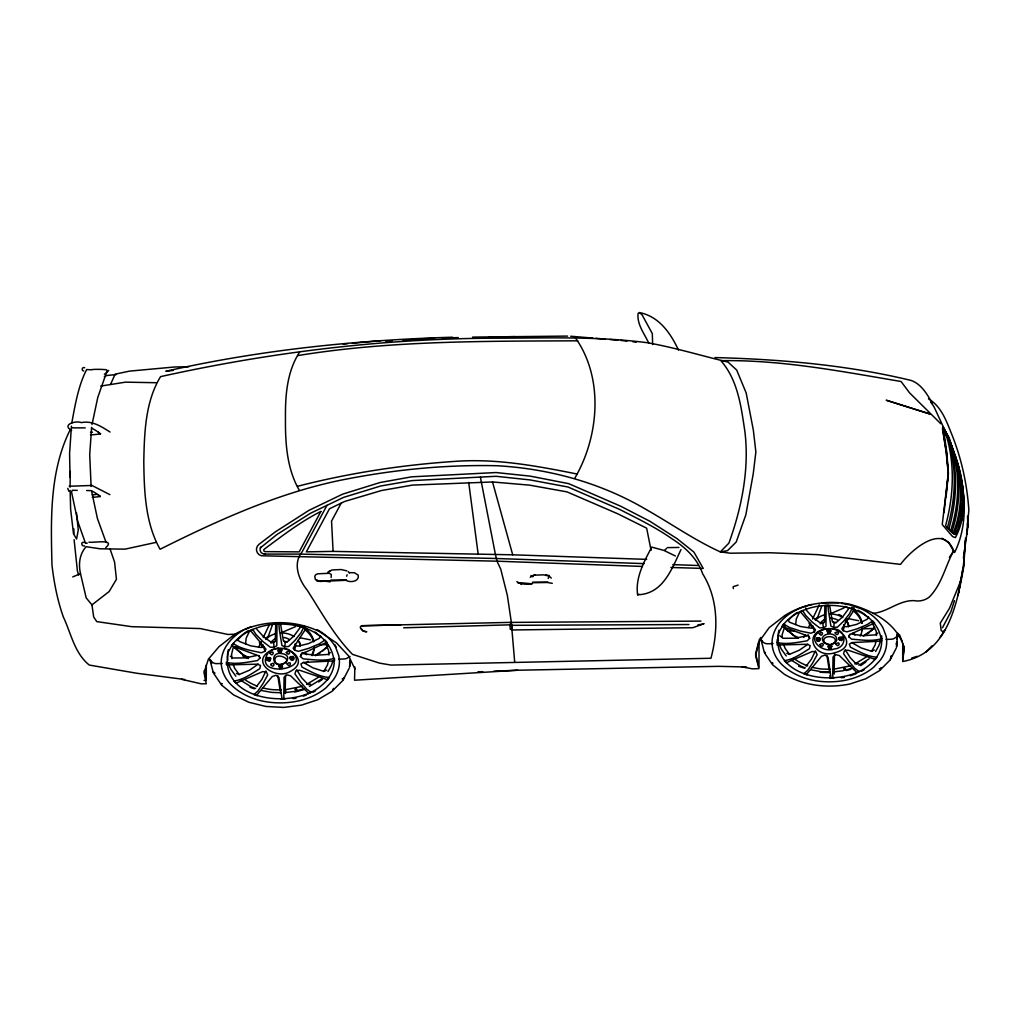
<?xml version="1.0" encoding="UTF-8"?>
<svg xmlns="http://www.w3.org/2000/svg" width="1020" height="1020" viewBox="0 0 1020 1020"><rect width="100%" height="100%" fill="white"/><g stroke="black" fill="none" stroke-linecap="round" stroke-linejoin="round"><path stroke-width="1.5" d="M267.316 660.361L268.018 657.53L270.351 658.359L270.351 660.246L269.65 661.189L267.316 660.361L268.018 657.53M270.351 660.246L269.535 657.479M281.176 649.345L281.24 652.29L279.964 652.864L278.613 652.392L278.549 649.447M282.349 666.506L282.336 668.406L279.722 668.495L279.646 665.563M278.613 652.392L279.824 648.873M279.722 668.495L280.921 664.989L282.272 665.461L282.336 668.406M290.534 659.481L291.235 656.663L293.569 657.479L293.569 659.366L292.867 660.31L290.534 659.481L291.235 656.663M293.569 659.366L292.753 656.599M816.765 640.598L817.441 637.857L816.765 640.598L819.034 641.401L819.71 638.647L818.907 637.793L819.697 640.483M830.267 630.934L830.203 629.914L830.267 632.77L827.717 632.859L827.653 630.003M828.724 647.47L828.724 645.635L829.961 645.073L831.262 645.545L831.338 648.389L828.788 648.49L828.724 647.47L829.961 646.909L831.262 647.368L831.338 648.389M827.717 632.859L828.89 629.455M829.961 646.909L829.961 645.073M841.551 640.547L841.423 636.952L842.227 637.806L841.551 640.547L839.281 639.744L839.281 637.908L840.085 638.762M839.281 639.744L839.957 637.003M902.725 643.327L902.7 659.8L904.192 646.336M204.038 680.455L206.269 680.378L206.308 665.053M759.046 641.452L758.982 666.889L755.59 653.935L758.752 641.35M70.291 471.393L70.074 487.228M354.858 666.94L354.539 680.225L517.625 670.229L718.577 666.34L746.474 666.991M331.143 577.524L331.296 574.566L329.473 573.291L318.074 573.775L315.945 574.502L314.785 576.223L315.295 579.449L319.961 581.451L345.869 580.303C350.077 582.841 359.614 581.77 358.186 575.127L354.437 572.743L349.873 572.653M881.662 635.817L881.994 641.095L851.776 642.6L849.354 644.117L850.361 647.126C858.712 651.321 867.421 656.663 876.932 657.199L875.287 659.43L848.079 650.186L844.534 650.645L843.54 653.68L848.997 661.585L855.015 668.584L859.363 671.644L856.341 673.009L856.188 671.899L839.371 655.554L835.673 654.623L833.034 656.995L832.753 674.029L832.868 677.191L833.774 678.121L830.178 678.3L830.93 677.305L828.062 657.224L825.18 655.057L821.546 656.255L807.011 673.761L807.024 674.87L803.837 673.735L807.649 670.382L812.672 662.974L817.147 654.687L815.809 651.742L812.162 651.55L786.331 662.745L784.393 660.654C793.624 659.43 801.669 653.425 809.472 648.669L810.135 645.609L807.445 644.27L777.163 644.997L777.151 639.706M285.536 675.329L285.192 690.859M834.538 653.654L834.105 670.178M258.876 655.439L259.972 658.015L257.474 660.59C247.312 662.159 236.462 664.721 226.312 662.324L226.491 664.9L257.716 664.16L260.483 665.524L259.807 668.687C251.761 673.582 243.461 679.779 233.95 681.041L235.951 683.196L262.573 671.657L266.335 671.861L267.724 674.896L263.096 683.425L257.92 691.063L253.993 694.531L257.282 695.691L257.269 694.556L272.251 676.515L275.986 675.265L278.957 677.51L281.928 698.203L281.15 699.235L284.848 699.044L283.93 698.088L283.802 694.824L284.083 677.267L286.811 674.819L290.623 675.788L307.963 692.644L308.116 693.778L311.24 692.376L306.765 689.227L300.556 682.01L294.92 673.85L295.953 670.714L299.599 670.255L327.649 679.779L329.345 677.484C319.541 676.936 310.565 671.428 301.958 667.093L300.925 663.994L303.424 662.426L334.573 660.884L334.394 658.308C324.449 661.432 313.42 659.685 303.182 658.869L300.403 656.472L301.078 654.33L326.935 642.167L324.934 640.012L319.362 643.837L308.818 648.286L298.312 651.359L294.55 650.148L293.161 648.133L305.375 629.467L306.892 628.677L303.603 627.517L300.989 632.821L294.997 640.369L288.634 646.514L284.899 646.731L285.256 641.962L283.381 640.789L280.691 624.788M881.828 638.596C872.176 641.644 861.492 639.935 851.547 639.145L848.857 636.824L849.507 634.746L874.599 622.952L872.648 620.861L867.255 624.572L857.017 628.881L846.829 631.864L843.183 630.692L841.831 628.728L853.676 610.636L855.143 609.858L851.955 608.736L849.418 613.874L843.616 621.206L837.433 627.16L833.812 627.376L834.169 622.748L832.346 621.601L829.732 606.084M958.532 466.535C964.512 489.702 967.126 515.852 955.383 537.616L952.603 536.584L942.25 524.548L948.345 473.101L946.853 452.714L944.24 434.469M285.421 693.447L285.702 690.642M834.181 674.041L834.462 671.326M946.075 496.88L948.345 474.236L946.203 452.077L942.518 428.821L949.824 441.813M963.441 565.526L965.379 540.345M71.451 426.156L69.577 453.505L70.036 477.194M91.634 427.342L89.709 454.627L91.111 486.464M245.565 643.824L246.164 638.188L249.339 631.52M795.664 624.559L796.25 619.076L799.323 612.625M966.59 534.225L968.86 510.229C967.113 484.232 961.503 458.63 951.813 434.443C946.534 421.426 941.384 406.279 928.506 398.897M967.559 516.145L967.827 527.187L963.403 558.067M270.861 658.346L269.93 660.348M278.983 666.111L279.199 665.397M290.075 657.25L291.121 658.793M827.003 630.538L827.22 629.85M828.074 646.17L828.584 645.188M831.988 646.017L830.624 648.121M944.01 512.665L948.345 473.101L946.496 453.415L942.531 427.686L950.359 441.749L957.971 464.431L960.802 477.704L963.186 498.678L960.687 518.364L957.793 529.367L955.332 534.518L951.762 532.402L945.54 525.81C953.725 495.911 955.23 463.564 945.795 433.781C959.284 460.224 967.495 490.977 961.592 520.557M741.974 666.889L752.479 668.852L758.969 668.61L755.59 655.656L759.097 641.669L769.156 627.67L784.852 615.493A74.371 59.555 -2.5 0 1 849.418 604.159C872.368 610.419 897.536 623.322 904.192 648.07L902.7 661.521C948.957 652.953 957.512 601.813 964.372 563.129M67.741 488.376L68.863 491.245M960.317 581.017L958.583 592.199L963.887 563.843L965.57 538.139M963.199 567.031L958.048 595.514M71.77 423.096C75.072 405.233 78.412 385.228 86.7 369.52A16.932 12.648 0.2 0 0 88.804 369.661L88.893 369.661A21.955 16.396 0.2 0 0 91.239 369.699M92.029 424.486L97.78 397.43L107.202 370.489L106.016 369.699A67.843 50.669 0.2 0 0 96.607 369.342L94.962 369.38A20.26 15.134 0.2 0 0 92.527 369.546L91.609 369.673M328.465 660.641L327.509 664.874L323.748 671.466M876.078 640.879L875.147 644.971L871.501 651.359M233.248 647.368L231.578 654.368L231.871 658.614M100.406 433.908L100.534 433.806A62.093 46.385 0.2 0 0 91.443 428.017M100.164 496.523L100.355 496.421A62.093 46.385 0.2 0 0 91.264 490.633L86.611 490.543M953.611 550.978C945.31 566.049 942.021 584.09 929.284 597.082C925.115 600.385 919.339 601.736 914.149 600.627C899.002 600.13 887.655 612.013 873.286 613.339M294.55 650.148L295.711 645.647L294.958 643.977M843.183 630.692L844.305 626.318L843.565 624.699M948.766 529.252C957.181 500.272 958.277 468.83 949.021 439.926M947.35 527.85C955.957 498.487 957.066 466.51 947.606 437.21M346.698 576.236L347.119 574.795M548.237 578.442L549.232 575.458M959.858 583.058L949.454 608.366L940.274 623.131L941.154 630.436L942.952 631.864L944.915 630.271M950.563 530.923C959.884 502.643 960.19 471.673 950.818 443.368M940.771 423.721L909.598 392.878L901.055 381.493C841.564 371.433 781.358 359.703 720.859 360.659C737.893 380.039 741.145 406.661 744.842 431.218C749.547 468.868 741.718 507.743 728.892 543.137L720.311 551.871L727.477 550.685L736.185 542.066L745.837 514.87L753.219 473.892L755.871 451.975L753.346 430.172L746.181 392.968L736.682 370.043L728.012 362.087C701.237 355.687 674.832 347.603 647.662 342.771C597.924 336.217 547.74 338.104 497.722 338.181C384.387 338.308 271.205 352.13 160.561 376.635C145.312 401.548 144.368 432.786 143.794 461.32C144.151 490.951 145.171 522.903 160.076 549.244C217.694 520.493 277.185 493.361 340.553 480.241C392.113 469.837 444.745 464.508 497.365 465.745C549.984 468.792 601.749 483.097 647.19 510.115C671.619 523.987 694.645 540.205 720.311 551.871L730.141 553.197L769.883 552.751L817.81 554.638L900.532 564.391C910.579 550.596 942.735 522.189 953.7 550.864L949.378 557.366M954.439 600.665L950.908 611.758L942.454 627.746M951.762 532.402C960.929 504.772 961.261 474.325 952.004 446.671M267.877 637.525L272.302 625.234M817.3 618.439L821.597 606.53M953.062 533.473C962.689 509.834 962.179 483.391 956.046 458.911M954.108 534.391C963.53 511.237 962.931 485.341 956.926 461.371M300.403 656.472L301.499 653.82M848.857 636.824L849.915 634.249M69.997 430.159C49.419 471.584 50.834 519.996 51.982 565.106C54.047 582.815 57.413 600.308 63.406 617.125C71.158 633.535 74.434 653.093 89.263 665.053L136.616 673.225L184.633 679.486M258.557 647.394L261.235 641.771M263.249 637.551L269.28 624.89M803.785 637.411L805.137 634.58M808.516 627.491L810.543 623.245M812.557 618.987L819.315 604.822M265.952 670.969L261.808 679.473L256.428 686.664M815.439 650.887L811.423 659.137L806.195 666.098M259.972 658.015L258.94 655.924L231.54 645.724L233.236 643.429C241.115 649.281 251.863 650.556 261.286 652.774L264.932 651.283L265.965 649.179L251.264 631.507L249.645 630.832L252.769 629.429L255.994 634.516L262.956 641.593L270.262 647.228L274.074 647.177L276.802 645.749L276.955 625.311L276.037 624.163L279.735 623.972L278.957 625.183L279.352 629.646L281.928 645.52L284.899 646.731M776.985 642.498C786.828 644.818 797.359 642.332 807.202 640.815L809.638 638.316L808.63 636.301L782.059 626.395L783.704 624.176L789.493 627.478L800.241 631.01L810.913 633.229L814.444 631.788L815.452 629.748L801.184 612.612L799.629 611.949L802.651 610.585L805.774 615.519L812.532 622.391L819.621 627.861L823.318 627.81L825.958 626.42L826.111 606.594L825.218 605.485L828.801 605.306L828.049 606.479L828.444 610.801L830.93 626.203L833.812 627.376M299.599 352.117C286.913 371.701 285.243 395.543 285.46 418.276C285.256 442.82 286.76 468.371 299.217 490.148M354.896 668.954L348.712 656.051L336.523 642.919L319.4 631.571A75.671 59.785 0.1 0 0 234.829 634.274L227.804 634.44L200.175 628.549L131.746 626.675L96.747 621.613L93.687 616.998L91.953 604.873L109.153 591.524L116.446 579.283L114.559 561.969L110.045 548.951M326.948 505.372L302.099 551.935C292.485 563.537 298.745 579.666 307.135 590.044C321.3 612.051 334.101 635.511 352.486 654.356L379.478 663.115L391.042 665.078L710.94 658.257C718.45 630.156 718.488 599.237 702.678 573.839C697.438 558.781 685.504 547.37 672.053 538.853C655.528 527.2 637.372 518.491 619.433 509.324L568.025 487.012L529.954 479.91L496.051 476.289L412.016 480.598L380.728 485.992L343.574 497.377L310.322 513.353L276.853 534.582L260.38 547.867L260.776 547.115A4.692 4.552 3.4 0 0 264.333 554.089L300.607 554.102L496.357 558.501L644.181 563.626M293.849 658.168L292.982 656.293M343.026 680.162L349.248 668.125M816.497 638.086L817.339 639.922M819.978 639.323L819.889 637.959M842.494 638.469L842.405 637.117M890.205 659.8L896.236 648.133M681.016 549.55C671.81 568.726 663.242 594.112 637.615 594.775C635.141 577.792 644.13 561.637 651.703 547.102L663.918 550.405L675.368 555.989M341.215 503.128L331.551 521.092L333.094 551.386L512.703 554.803L646.667 559.368M110.517 384.527L115.094 374.174L129.489 371.127L174.649 366.983L188.726 366.767M785.145 625.426L782.098 634.784L782.276 637.525M328.006 671.568L331.347 665.575A45.046 33.647 0.2 0 0 332.724 661.049M875.632 651.461L878.87 645.66A43.694 32.64 0.2 0 0 880.477 639.769M328.147 644.984L326.63 647.687L315.308 655.516M574.885 478.048C599.084 436.509 604.019 378.127 575.28 337.633M511.861 628.447L510.293 629.404L509.885 624.839L511.351 622.353L507.348 595.361L500.769 569.236L497.008 561.191L495.452 554.612L480.382 477.092M845.172 622.302L847.582 618.706M940.07 637.372L944.762 630.551M759.097 639.948L760.933 637.398M320.803 636.187L319.171 638.443L308.41 643.645L298.312 646.081L295.711 645.647M868.645 617.151L867.051 619.331L856.621 624.38L846.817 626.752L844.305 626.318M300.084 627.644L293.964 635.957L287.78 641.414L285.256 641.962M848.551 608.863L842.609 616.921L836.617 622.213L834.169 622.748M269.662 659.303L270.351 658.359M100.508 433.87L100.534 433.844A58.408 43.63 0.2 0 1 90.461 434.813M236.933 640.738L242.518 634.784A49.891 37.268 0.2 0 1 248.51 630.513M788.371 620.402L792.706 615.787A48.399 36.146 0.2 0 1 797.283 612.408M108.681 370.464L105.583 373.588M105.761 547.638C116.446 538.305 92.017 543.226 88.906 542.143M926.032 651.997L932 645.851M269.038 651.589C248.803 680.047 320.446 669.515 287.653 649.166M267.342 657.479L267.138 659.188M290.254 656.905L290.955 656.37M322.804 650.9L327.981 645.698M342.733 680.582L331.984 691.356L317.832 699.72L301.525 705.126L283.751 707.421L265.812 706.439L248.842 702.257L233.682 694.977L221.952 685.376M818.435 632.081C807.088 641.465 824.249 653.284 834.156 649C848.27 647.904 846.498 628.562 832.779 628.83M833.926 643.263C840.875 635.256 819.583 633.943 824.619 642.766M870.583 631.418L874.599 627.376M879.801 670.369L889.912 660.208M664.785 550.162L666.481 548.467M350.026 656.472L346.66 658.448A8.071 5.355 -3.9 0 1 344.033 658.971L338.767 659.162M330.289 652.545L327.892 654.432L315.346 655.299L304.036 653.756L302.035 652.494M877.837 633.012L875.517 634.848L863.341 635.677L852.388 634.185M234.829 634.274L218.956 646.744L208.386 659.188L204.025 672.588L206.257 683.808L201.246 683.821L181.611 679.333M256.798 629.289L263.925 637.105L270.976 642.077L273.577 642.434L275.272 641.134L275.706 625.018M805.583 607.869L806.565 610.444L813.463 618.031L820.309 622.863L822.834 623.207L824.479 621.945L824.899 606.313M296.935 689.367L295.915 690.145L294.946 689.354L295.966 688.615M98.175 494.866L99.067 495.745M330.212 570.575L327.981 572.258L331.946 569.976L341.062 569.53L346.902 570.881M318.163 677.42L306.612 684.382M866.082 657.135L854.875 663.905M321.274 679.192L309.43 686.434M318.661 681.947L322.384 679.358M869.104 658.856L858.904 665.308M860.74 665.575L865.954 661.954M243.423 630.079C232.407 636.429 222.781 646.744 221.327 659.851A51.434 38.428 0.2 0 0 230.635 684.343C247.312 700.995 272.761 705.47 295.341 701.556A59.887 44.727 0.2 0 0 326.081 687.735L332.8 680.544A51.434 38.428 0.2 0 0 338.729 655.49L335.606 647.215A55.373 41.361 0.2 0 0 317.067 629.608M863.315 635.894L874.293 628.307M258.213 664.173L249.339 670.268L239.05 674.551L236.449 673.442M807.929 644.283L799.323 650.199L789.34 654.368L786.815 653.284M271.103 650.365C248.969 661.649 275.859 680.671 290.215 671.479C312.018 660.182 284.873 641.503 270.835 650.62M280.984 651.856C284.784 648.503 274.75 648.949 278.97 651.933M269.93 659.596C272.085 655.274 262.663 660.399 269.458 660.501M315.601 655.579L320.535 652.66M313.038 692.261L315.499 690.795M864.195 635.6L869.575 632.425M861.403 671.351L864.093 669.77M879.495 670.663L865.763 678.772L849.762 684.037C827.704 688.5 804.053 685.835 784.469 674.36L772.765 664.861M530.221 577.218L534.187 575.191L543.303 574.834L549.13 576.083L551.297 578.098M72.101 427.839L85.234 427.89M678.453 350.051C670.637 333.157 659.073 316.506 639.578 312.579L638.112 313.306C636.722 324.22 644.308 333.502 648.656 342.898M104.359 374.2L105.213 373.817M531.445 576.376L535.003 574.63M104.295 376.737L106.934 375.475L116.152 374.569M326.655 670.076L323.914 671.389L312.987 667.87L303.488 662.452M874.318 650.02L871.654 651.295L861.058 647.878L851.853 642.625M85.578 543.112L86.203 543.048A16.932 12.648 0.2 0 0 87.248 543.137M637.615 594.775L638.89 594.201M244.723 629.506L251.213 626.599M295.456 626.662L280.704 632.986A18.538 13.846 0.2 0 1 294.066 636.556M844.063 607.907L829.744 614.04A17.99 13.438 0.2 0 1 842.711 617.508M72.739 576.912L80.491 573.661C78.361 564.149 79.445 554.153 86.101 546.694L100.266 548.824L125.065 549.142L155.831 542.436M400.732 624.916L362.062 625.732L511.351 622.353L511.938 629.965L692.822 627.708L704.131 623.666M703.175 624.049L697.986 624.827M270.848 643.059L275.081 641.656M272.136 649.753L278.46 648.197M279.901 664.861L280.895 664.632M303.272 696.137L306.191 695.168M820.182 623.819L824.287 622.455M820.169 631.15C837.293 620.632 861.377 645.826 834.87 652.749C813.871 659.685 801.707 631.15 827.577 628.792M829.553 631.762L830.701 631.087L830.611 629.722M829.553 632.489C834.5 629.2 823.165 629.697 828.546 632.528M831.81 643.913L833.544 643.339M830.624 647.394C834.832 644.385 824.262 645.94 829.617 648.159M850.221 675.763L855.882 673.888M738.123 585.097L733.201 586.678L733.342 588.604M911.714 658.066L917.184 656.306M310.565 684.063L308.257 684.7L301.831 677.956L296.718 669.796M858.712 663.587L856.481 664.211L850.234 657.658L845.274 649.74M812.022 604.465C793.981 608.239 774.652 620.364 772.153 640.101A49.891 37.268 0.2 0 0 781.18 663.867C797.359 680.009 822.043 684.343 843.935 680.557A58.089 43.388 0.2 0 0 873.77 667.144L880.285 660.169A49.891 37.268 0.2 0 0 886.036 635.868L882.988 627.848A53.716 40.124 0.2 0 0 860.854 608.711L850.208 604.962L841.525 603.33M302.277 686.332L285.562 689.686M294.742 692.044L303.871 689.609M850.68 665.779L834.462 669.043M846.307 670.535L850.744 669.362M304.087 688.844L293.785 691.547L284.44 692.656M852.427 668.215L842.431 670.854L833.365 671.925M297.508 486.298C348.993 473.05 401.574 464.992 454.601 461.41C496.077 458.273 536.89 465.974 577.345 474.07M256.479 655.554L245.284 657.913L232.777 657.976L230.38 656.268M806.246 635.932L795.383 638.227L783.258 638.29L779.777 635.792M100.725 386.083L125.536 382.143L156.277 382.729M297.878 355.572C390.29 340.463 484.347 341.279 577.728 340.808M280.819 664.504C298.452 660.322 270.899 648.975 275.425 662.592M293.135 698.624L296.004 698.254M818.333 640.802C824.3 638.737 813.284 636.722 817.339 640.649M840.85 639.948C846.829 637.882 835.801 635.868 839.855 639.808M841.347 677.764L844.432 677.369M69.22 486.259L91.927 485.456L109.867 494.636M173.4 370.375L165.839 371.267C259.96 349.949 356.184 340.055 452.561 337.212M822.247 602.896L838.644 602.794M343.064 344.059L347.743 343.638M352.423 343.23L380.524 340.744M84.749 367.736C81.995 366.448 81.115 370.795 83.755 371M84.252 542.372C80.414 541.237 81.269 546.72 84.622 546.006M385.828 341.203L392.088 340.833M403.027 340.183L410.856 339.736M651.079 550.392L646.667 528.181L617.903 513.863L567.056 491.895L529.546 485.137L492.52 481.963L412.399 485.099L381.467 490.531L344.76 501.432L329.46 508.776L306.331 551.858L333.094 551.386M552.266 583.338L547.396 582.496L532.975 582.713L531.777 583.759L520.174 583.402L516.821 581.642M477.972 671.836L482.728 671.644M493.833 671.198L517.625 670.229M268.018 659.43L269.535 659.366M291.235 658.55L292.753 658.486M817.441 639.693L818.907 639.629M839.957 638.839L842.227 639.642M222.245 663.446L216.98 663.637A8.071 5.355 -3.9 0 1 214.34 663.319L211 661.585L209.903 659.481A41.82 5.355 81.8 0 1 210.643 660.233M773.032 643.594L767.932 643.773A7.828 5.202 -3.9 0 1 765.382 643.467L762.131 641.784L761.073 639.731A40.57 5.189 81.8 0 1 761.545 640.165M886.061 639.425L891.174 639.247A7.828 5.202 -3.9 0 0 893.724 638.737L897.396 636.314A6.643 4.411 -3.9 0 0 898.059 634.695A35.368 4.526 81.8 0 0 897.817 633.229M412.106 339.112L434.38 338.372M442.336 338.104L458.248 337.582M472.566 337.11L567.579 336.09M426.73 339.163L434.673 338.908M488.618 337.135L514.947 336.613M234.753 647.343L237.915 647.241M319.936 644.806L326.247 644.614M787.491 631.074L793.815 630.883M861.696 628.856L874.331 628.486M403.678 627.797L509.885 624.839M667.335 547.625L678.899 547.447M688.946 624.533L511.53 625.324M264.333 554.089L265.289 554.077M511.313 622.404L700.918 621.091M330.964 580.023L346.469 579.959M532.491 582.216L547.995 582.152M77.29 490.365L72.369 490.288L71.846 491.27M672.792 564.621L698.215 565.514M820.106 672.295L829.566 672.626M714.969 357.561C780.784 359.32 847.072 364.905 911.191 380.473C921.289 384.03 927.537 394.574 932.382 403.589M642.472 566.444L497.008 561.191L261.452 555.772A6.859 6.579 -1.2 0 1 259.055 544.272L275.311 531.892L309.047 510.293L342.631 494.152L380.128 482.498L411.71 476.825L496.051 472.54L530.234 476.136L568.701 483.646L620.479 506.124L649.791 521.207L677.076 538.675L693.906 552.088L703.252 568.446L670.93 567.464M830.254 669.311L821.75 669.005A48.399 36.146 0.2 0 1 812.213 667.246M281.227 689.966L272.455 689.66A49.891 37.268 0.2 0 1 262.624 687.837M830.318 672.04L821.1 671.683L810.785 669.796M281.291 692.784L271.792 692.401L261.158 690.463M570.69 336.23L592.684 338.066M595.82 338.334L605.242 339.125M609.96 339.52L617.814 340.17M620.95 340.438L626.981 341.113M633.012 341.789L636.148 342.261M848.512 618.681L858.674 620.734M300.058 637.768L310.526 639.884M545.751 574.846L548.339 575.382M833.276 622.111L836.132 622.812M828.01 644.066L824.632 642.868M284.351 641.312L287.283 642.026M283.828 648.236L286.378 648.86M281.928 664.785C270.988 666.213 270.912 651.002 282.145 653.641C294.678 655.579 283.101 669.222 275.425 662.707M851.343 607.359L854.288 608.086M301.461 625.732L304.495 626.471M342.172 678.861L343.345 679.154A37.064 8.823 -73.9 0 1 343.804 677.688M828.89 631.278L830.203 631.75L830.267 632.77M798.379 638.061L795.549 637.067L783.959 627.032M798.596 666.188L804.193 668.176M279.824 650.76L281.176 651.232L281.24 652.29M280.921 666.876L282.272 667.348M248.37 657.76L245.45 656.714L233.503 646.374M250.027 687.263L254.362 688.793M805.354 667.858L801.287 666.391L790.704 659.774M255.561 688.462L251.353 686.957L240.452 680.136M242.747 655.987L248.434 658.563M100.036 433.831L98.353 432.25M99.858 496.447L98.914 495.784M91.953 604.873L86.19 597.911L80.491 573.661M839.855 639.068L838.797 637.933M879.329 668.623L880.285 669.082A41.998 16.613 -60.9 0 1 881.025 667.628M798.481 637.691L793.331 635.231L784.24 627.784M248.472 657.365L243.168 654.827L233.784 647.152M857.986 610.253L861.811 612.421M110.045 432.021C101.426 426.602 92.157 420.355 81.37 422.599C75.518 420.265 61.276 424.804 71.629 430.414M941.919 538.254L948.727 542.627L954.554 552.598C967.674 526.167 966.08 494.254 958.048 466.459M530.999 575.484L532.822 576.759M844.547 668.011L845.491 668.737L844.496 669.49L843.553 668.712M863.073 613.147L868.224 617.61M793.649 657.989L795.702 659.774A48.399 36.146 0.2 0 0 807.7 665.843M315.065 632.068L320.382 636.658M639.578 312.579L642.179 315.001L652.315 333.629L652.647 344.505M816.765 638.762L817.568 639.616M290.534 657.594L291.363 658.474M360.736 628.243L362.878 630.717A8.428 6.604 -0.9 0 0 366.83 631.724A8.428 6.604 -0.9 0 1 362.839 630.781L360.71 628.307A2.078 1.632 -0.9 0 1 362.431 625.693M787.886 620.16L789.569 622.225L800.547 626.497L810.772 628.116L813.233 627.504L814.444 631.788M237.558 639.298L239.279 641.427L250.601 645.826L261.145 647.496L263.683 646.871L264.932 651.283M853.204 632.757L855.04 635.128M809.026 623.373L812.685 628.129A17.99 13.438 0.2 0 1 812.8 625.783M304.891 652.277L306.778 654.725M259.335 642.6L263.122 647.509A18.538 13.846 0.2 0 1 263.236 645.086M348.292 571.633L349.35 573.074M871.96 622.187L876.218 631.278L876.499 635.396M930.648 402.033L933.874 406.483L945.782 432.174M789.531 654.419L785.094 648.337L783.577 644.321M239.241 674.615L234.676 668.342L233.108 664.198M786.241 655.937L781.422 649.281A44.982 33.596 0.2 0 1 779.076 643.543M235.849 676.183L230.89 669.324A46.372 34.629 0.2 0 1 228.467 663.408M281.596 649.153L281.915 649.842M764.554 652.978L772.421 664.53M213.499 673.124L221.595 685.045M942.952 426.947L949.021 437.809L953.521 452.969M943.003 427.048L949.021 437.809L953.445 452.867M334.764 644.551L336.281 647.33M808.031 634.58L809.638 638.316M106.131 542.525L97.41 518.479L91.596 491.143M85.527 543.341L77.839 521.666L71.578 492.188M899.436 634.631L902.407 641.95M326.081 643.913L328.618 650.76L328.912 654.993M955.6 458.299L958.048 465.171M954.873 455.047L955.6 457.164M950.359 442.884L952.846 450.062M953.254 451.286L954.86 456.195M78.642 575.025L77.418 571.047L74.103 539.682M512.703 554.803L492.52 481.963M761.188 640.279L764.35 652.481M210.018 660.029L213.295 672.626M204.306 670.561L206.269 680.378M826.927 655.426L829.273 670.395M277.797 675.648L280.219 691.088M944.66 442.03L945.004 444.172M478.201 554.421L468.69 482.383M76.513 512.92L78.285 529.992L76.576 539.019L73.491 533.728L70.635 509.35L70.15 490.39M967.406 523.438L967.827 527.187M822.834 623.207L823.318 627.81M273.577 642.434L274.074 647.177M829.897 675.597L830.178 678.3M966.832 529.622L967.266 534.263M514.692 662.095L511.441 623.934M511.823 628.498L511.938 629.965M73.822 528.819L73.937 533.473M314.249 646.565A32.653 24.391 0.2 0 1 313.892 649.115M313.573 650.365A32.653 24.391 0.2 0 1 312.107 654.037M305.936 628.957A32.653 24.391 0.2 0 1 313.905 641.478M271.46 641.962A11.437 8.543 0.2 0 1 275.425 638.686M284.044 637.513A11.437 8.543 0.2 0 1 289.31 639.527M265.927 638.482A18.538 13.846 0.2 0 1 267.877 636.556M299.293 641.618A18.538 13.846 0.2 0 1 300.16 645.175M314.287 646.897A32.653 24.391 0.2 0 1 312.107 655.643M308.027 661.228A32.653 24.391 0.2 0 1 305.873 663.204M298.006 625.744A32.653 24.391 0.2 0 1 300.874 627.147M304.75 629.633A32.653 24.391 0.2 0 1 313.586 641.822M265.927 639.451A18.538 13.846 0.2 0 1 275.935 633.637M298.031 640.356A18.538 13.846 0.2 0 1 300.16 646.144M227.804 660.374A46.372 34.629 0.2 0 1 228.365 649.625M257.333 686.154A49.891 37.268 0.2 0 1 245.616 680.136M209.903 659.481A36.465 4.667 81.8 0 1 210.668 660.794M210.923 661.355A36.465 4.667 81.8 0 1 211.752 663.395M211.446 661.546A41.82 5.355 81.8 0 1 211.726 662.107M221.926 683.808A38.084 17.123 55.7 0 0 221.034 683.642A43.299 19.469 55.7 0 1 221.901 683.629M213.766 672.384A37.064 11.207 69.3 0 0 213.18 672.078A42.368 12.814 69.3 0 1 213.741 672.193M214.378 672.741A37.064 11.207 69.3 0 1 214.99 673.162M343.345 679.154A42.368 10.085 -73.9 0 1 343.791 677.56M350.077 661.049A36.465 2.116 -86.1 0 0 349.592 667.067A41.82 2.435 -86.1 0 1 350.064 660.501M332.813 689.724A38.084 15.058 -60.9 0 1 333.604 688.36M349.873 660.322A36.465 2.116 -86.1 0 1 349.592 662.872M862.231 627.836A31.671 23.664 0.2 0 1 861.632 630.895M853.077 609.22A31.671 23.664 0.2 0 1 862.117 623.207M820.781 622.748A11.092 8.287 0.2 0 1 824.632 619.561M830.089 618.247A11.092 8.287 0.2 0 1 838.096 620.389M815.413 619.382A17.99 13.438 0.2 0 1 817.313 617.508M838.848 614.575A17.99 13.438 0.2 0 1 841.513 615.825M847.773 622.417A17.99 13.438 0.2 0 1 848.627 625.872M862.321 627.848A31.671 23.664 0.2 0 1 860.204 636.021M845.07 606.415A31.671 23.664 0.2 0 1 849.316 608.366M853.077 610.789A31.671 23.664 0.2 0 1 861.811 623.233M815.413 620.313A17.99 13.438 0.2 0 1 825.116 614.678M845.759 620.185A17.99 13.438 0.2 0 1 848.615 626.803M778.438 640.598A44.982 33.596 0.2 0 1 778.974 630.181M761.073 639.744A35.368 4.526 81.8 0 1 761.315 640.101M761.812 641.019A35.368 4.526 81.8 0 1 762.322 642.167M762.297 641.261A40.57 5.189 81.8 0 1 762.565 641.746M772.739 663.344A36.937 16.613 55.7 0 0 771.872 663.178A41.998 18.895 55.7 0 1 772.701 663.166M764.822 652.252A35.942 10.863 69.3 0 1 765.408 652.609M891.391 655.732A41.093 9.779 -73.9 0 0 890.498 658.818A35.942 8.555 -73.9 0 1 891.429 655.975M896.032 644.194A35.942 8.555 -73.9 0 1 896.567 643.033A35.368 2.053 -86.1 0 0 896.707 641.809M896.911 642.702A35.368 2.053 -86.1 0 0 896.567 647.101A40.57 2.359 -86.1 0 1 896.899 642.307M897.026 641.261A35.368 2.053 -86.1 0 1 897.664 634.402A40.57 2.359 -86.1 0 0 897.141 639.145M897.485 633.828A35.368 2.053 -86.1 0 1 897.103 637.946M897.345 634.376A32.258 1.874 -86.1 0 1 897.09 636.735M100.355 496.421A58.408 43.63 0.2 0 1 92.31 497.339M96.377 494.47A58.408 43.63 0.2 0 1 92.323 494.827M92.501 432.212A58.408 43.63 0.2 0 1 90.461 432.314M269.879 653.055C272.99 658.525 275.413 648.809 269.879 653.055M270.657 664.453C273.768 669.91 276.19 660.208 270.657 664.453M279.021 666.506C282.132 671.963 284.567 662.248 279.021 666.506M286.288 652.443C289.399 657.9 291.835 648.184 286.288 652.443M287.066 663.829C290.177 669.298 292.612 659.583 287.066 663.829M290.075 658.002C293.186 663.472 295.621 653.756 290.075 658.002M819.238 633.509C822.26 638.813 824.619 629.391 819.238 633.509M819.991 644.563C823.012 649.867 825.371 640.445 819.991 644.563M822.388 638.01C821.712 645.583 834.385 646.884 836.757 640.114C837.522 632.757 824.772 631.877 822.388 638.01M835.163 632.91C838.185 638.214 840.544 628.792 835.163 632.91M835.915 643.964C838.937 649.255 841.296 639.833 835.915 643.964M228.314 651.844C217.604 700.893 294.053 710.608 322.078 685.032A48.769 36.427 0.2 0 0 334.165 663.421C332.584 627.045 284.503 617.495 256.109 628.167A53.078 39.652 0.2 0 0 232.458 644.5L228.314 651.844M778.923 632.323C768.532 679.906 842.698 689.329 869.881 664.53A47.315 35.343 0.2 0 0 881.599 643.556C880.069 608.277 833.429 599.02 805.889 609.361A51.484 38.454 0.2 0 0 782.939 625.209L778.923 632.323M320.866 511.466L299.204 551.871L265.174 551.629A1.428 1.377 5.9 0 1 264.295 549.155C282.489 535.729 300.632 521.628 320.866 511.466M330.25 581.566L316.544 580.597L330.25 581.566M531.777 583.759L520.174 583.402L531.777 583.759M521.488 583.644L518.071 582.79L521.488 583.644M924.477 412.258L886.227 400.222L930.406 414.158L924.477 412.258"/></g></svg>
